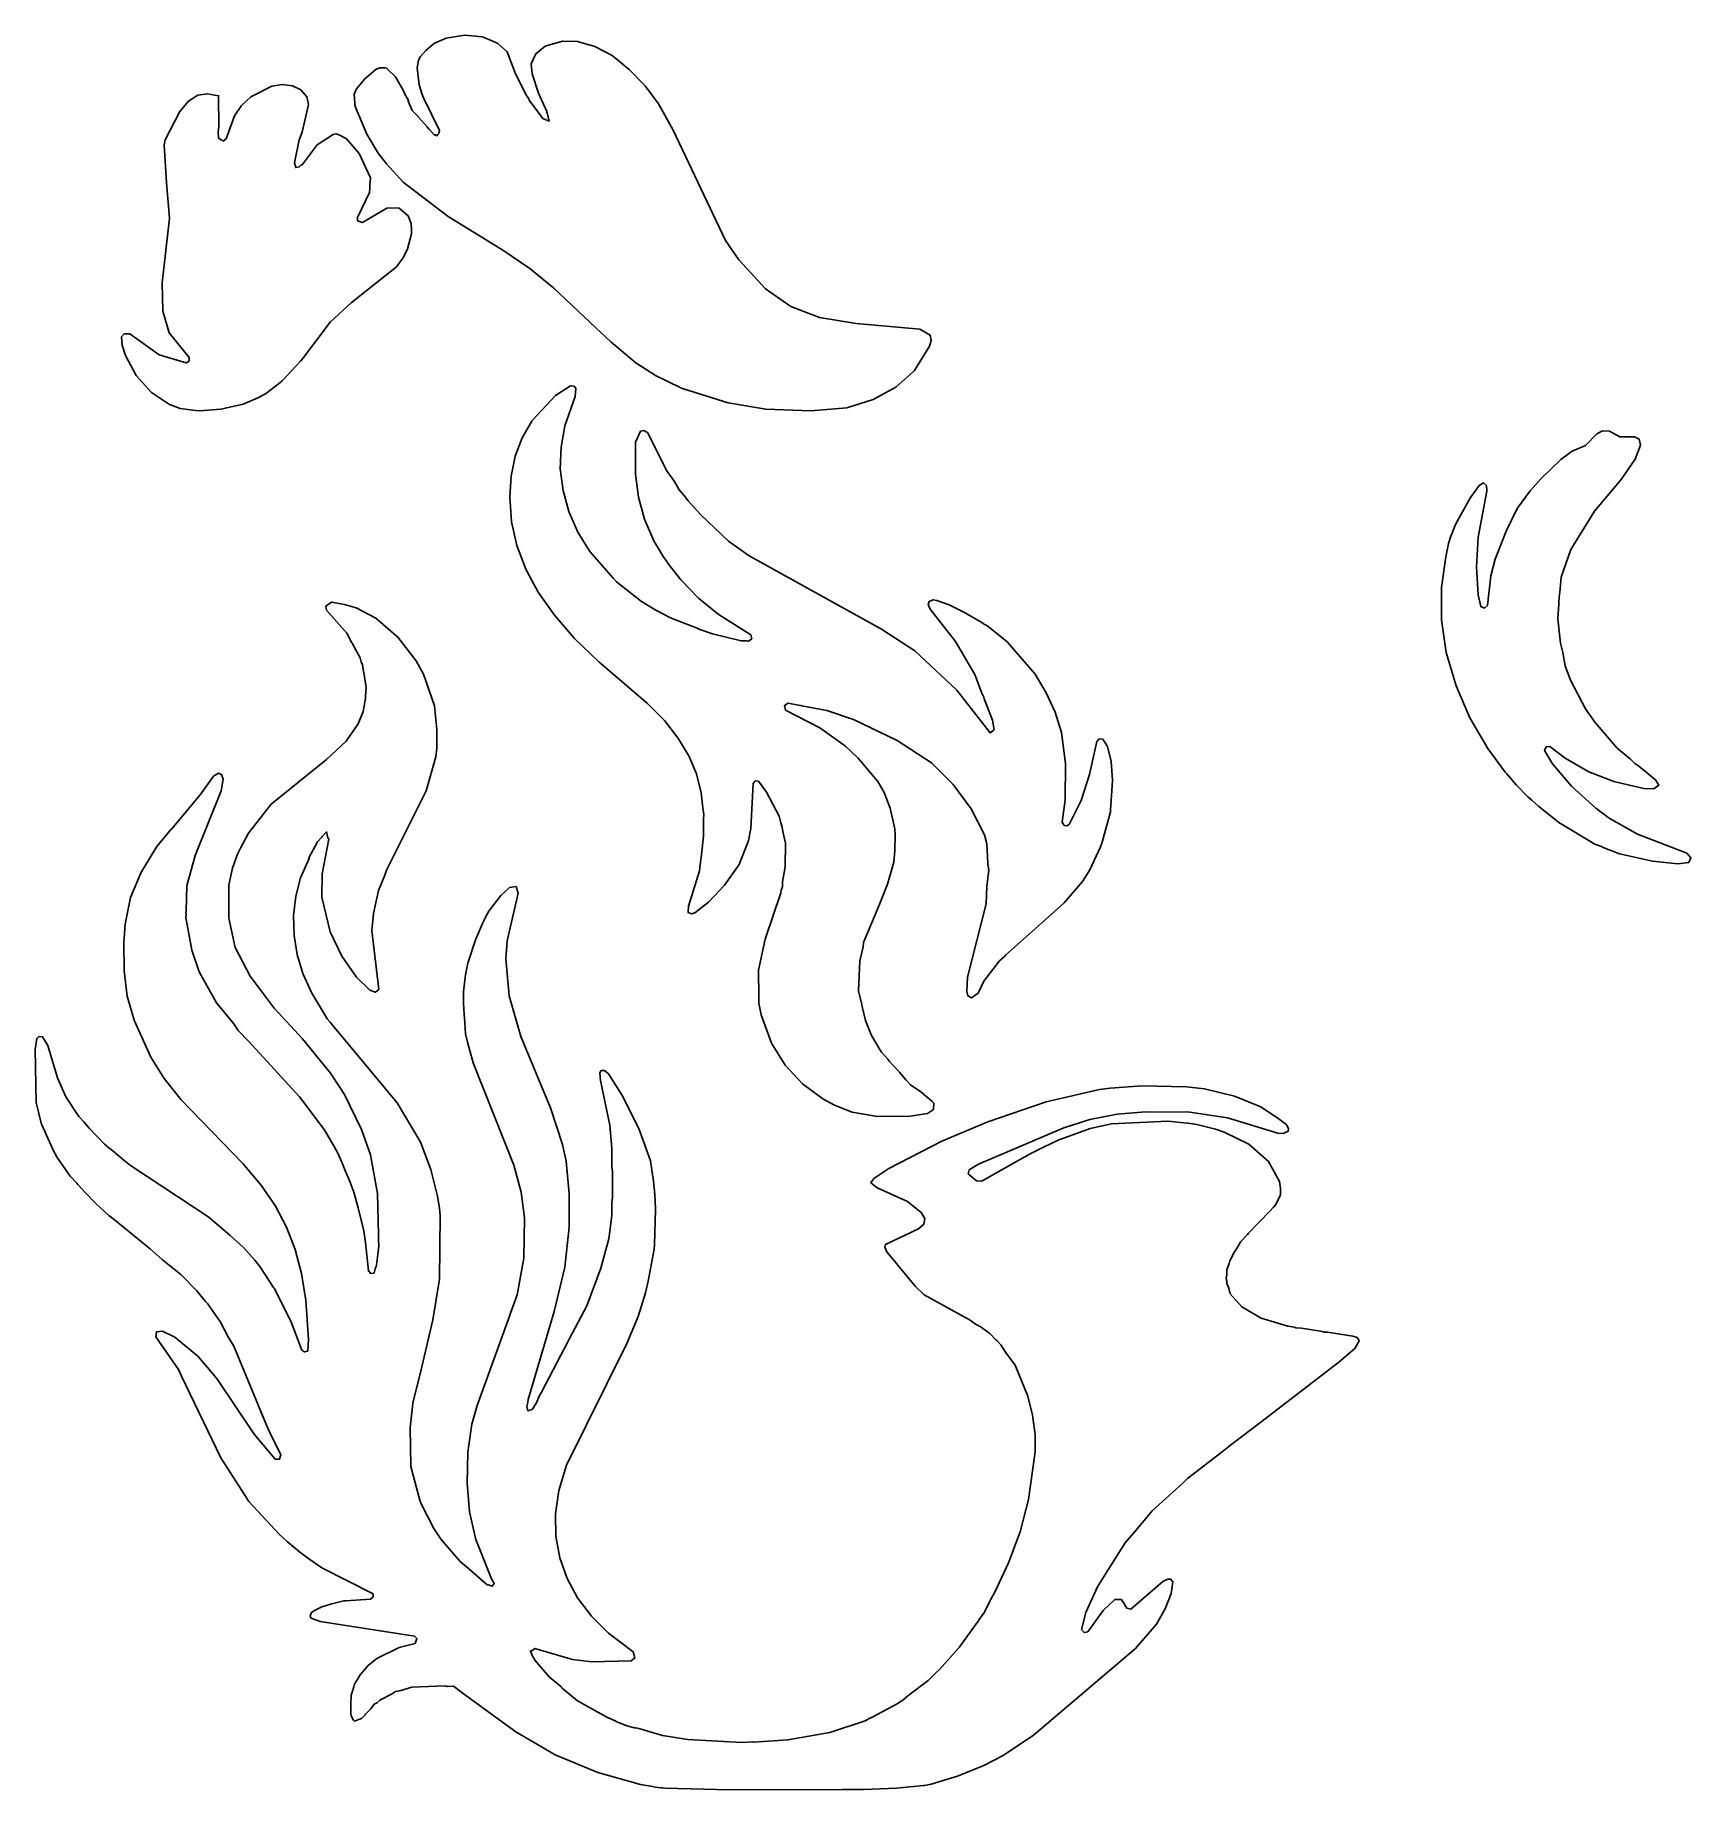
# Model space of a CAD drawing. Header units: millimetres. Extents: x 58 to 230, y 89 to 271.
import ezdxf

# ---------------------------------------------------------------- set-up
doc = ezdxf.new("R2010")
doc.units = ezdxf.units.MM
doc.layers.add('CUT', color=7, linetype='CONTINUOUS')

msp = doc.modelspace()

# ---------------------------------------------------------------- linework, layer by layer
at = {"layer": 'CUT'}
for points in [[(102.2431, 271.255), (104.0923, 271.0689), (105.23, 270.6049), (105.6769, 270.3819), (106.6479, 269.511), (107.5159, 267.2286), (108.6551, 264.9806), (108.9112, 264.6218), (108.9367, 264.494), (110.3558, 262.5918), (111.0201, 262.3201), (110.8087, 263.1655), (110.7425, 263.2803), (110.7523, 263.3154), (109.8863, 265.2092), (109.2485, 267.2436), (109.1256, 268.2662), (109.6186, 269.3235), (110.5958, 270.1169), (112.3834, 270.6198), (113.9436, 270.5845), (115.7376, 270.0844), (117.5502, 269.1177), (119.3353, 267.6758), (120.9857, 265.9664), (122.2751, 264.2494), (122.2835, 264.2346), (122.3618, 264.0958), (122.4952, 263.8595), (123.9044, 261.3635), (129.3103, 249.909), (130.6971, 247.888), (133.4868, 244.8898), (136.1131, 243.0502), (139.0824, 241.9269), (142.9156, 241.2738), (149.5105, 240.6825), (150.5762, 240.0771), (150.6917, 239.5378), (150.5199, 238.917), (148.9551, 236.4052), (148.8231, 236.2542), (147.0274, 234.6851), (144.6628, 233.39), (141.9276, 232.5213), (138.1902, 232.2187), (133.5122, 232.4023), (129.5927, 233.0418), (124.9541, 234.4993), (124.9325, 234.5085), (124.9276, 234.5106), (124.8635, 234.5379), (124.6939, 234.6104), (122.0684, 235.8939), (120.4893, 236.8881), (120.0626, 237.1756), (117.4081, 239.3965), (115.8485, 240.8277), (111.4931, 244.9451), (109.0013, 246.9875), (106.1901, 248.9229), (100.5103, 252.3978), (95.8525, 255.9666), (94.1197, 257.8668), (93.2569, 259.0023), (92.0575, 260.9782), (90.9631, 263.6085), (90.8348, 263.9684), (90.8148, 264.1659), (90.7617, 265.1016), (91.0017, 265.6854), (91.8577, 266.703), (93.0131, 267.6764), (93.4326, 267.843), (93.9382, 267.841), (94.1255, 267.808), (94.1394, 267.8015), (94.1414, 267.8006), (94.1425, 267.8001), (94.1534, 267.795), (95.0549, 266.9121), (95.8478, 265.5156), (95.9662, 265.1825), (96.4004, 264.4422), (96.3762, 264.4034), (96.7687, 263.4372), (97.3977, 262.7861), (97.4182, 262.75), (98.3302, 261.7183), (98.5179, 261.4815), (98.5456, 261.4746), (99.0562, 260.897), (99.2134, 260.9063), (99.3352, 260.7802), (99.4472, 260.9203), (99.4605, 260.9211), (99.4722, 260.9514), (99.5767, 261.0821), (99.5466, 261.1443), (99.6179, 261.3293), (97.9913, 264.6605), (97.8841, 264.9155), (97.847, 265.004), (97.8195, 265.0694), (97.7733, 265.1791), (97.4955, 266.0748), (97.3144, 267.8584), (97.4429, 268.6564), (97.6387, 269.0328), (98.2009, 269.6561), (98.9671, 270.3097), (99.0244, 270.3458), (99.0284, 270.3483), (99.172, 270.4387), (99.2584, 270.4931), (100.2969, 270.9514)], [(78.3341, 262.8693), (79.0665, 263.9346), (80.0037, 264.8403), (82.1898, 265.9336), (83.2874, 266.1218), (84.3385, 265.9895), (85.2107, 265.5661), (85.8397, 264.8502), (86.0177, 264.045), (85.3475, 261.1657), (85.0536, 260.3575), (84.5705, 257.9722), (84.6913, 257.4891), (85.0536, 257.5495), (85.2421, 257.7589), (85.3656, 257.791), (86.8941, 259.8677), (88.5679, 260.9206), (88.893, 260.9872), (89.2705, 260.8722), (89.945, 260.4687), (91.2779, 258.946), (92.437, 256.4205), (92.3892, 255.6483), (92.3684, 255.3136), (92.3675, 255.299), (92.3433, 254.9074), (91.1104, 252.3047), (91.1167, 251.9718), (91.6036, 251.7807), (94.1534, 253.2548), (94.1547, 253.2551), (95.1883, 253.2946), (95.435, 253.2561), (96.3535, 252.4637), (96.6824, 251.687), (96.6829, 251.6705), (96.6859, 251.5862), (96.7017, 251.1378), (96.7204, 250.606), (96.3064, 249.0379), (95.8601, 248.1151), (95.1209, 247.1523), (94.3339, 246.5026), (90.4326, 243.4313), (88.2707, 241.4178), (85.3853, 237.6217), (85.1844, 237.3643), (83.3502, 235.4171), (83.2725, 235.3437), (83.2173, 235.2916), (83.2023, 235.2775), (83.1657, 235.243), (81.5401, 233.9961), (80.6896, 233.5469), (79.2194, 232.92), (76.9152, 232.3743), (74.7004, 232.2244), (74.2575, 232.2645), (72.6697, 232.463), (71.5626, 232.8868), (69.7131, 234.1303), (68.1124, 235.8897), (67.007, 237.9578), (66.6432, 239.0531), (66.5932, 239.9058), (66.8497, 240.2089), (67.4428, 240.1993), (70.4935, 238.0417), (73.2876, 237.188), (73.6004, 237.3791), (73.616, 237.7454), (71.5525, 240.3336), (70.8642, 242.5672), (70.8057, 245.5002), (71.5579, 252.2224), (71.2489, 255.9115), (71.0151, 259.8428), (71.1047, 260.3596), (72.6366, 263.3334), (73.5293, 264.4066), (74.5014, 265.0212), (75.5333, 265.1566), (76.6631, 264.9551), (76.7053, 261.7325), (76.628, 261.2207), (76.658, 260.5756), (76.9444, 260.3429), (76.9907, 260.3654), (77.1524, 260.2416), (77.4664, 260.4809)], [(121.273, 229.9261), (123.2101, 225.9968), (124.021, 224.8669), (124.5265, 223.9894), (125.1822, 223.249), (125.426, 222.9093), (126.7618, 221.3916), (129.6469, 218.6846), (131.7737, 217.1357), (145.5434, 209.5132), (149.0012, 207.2693), (153.3501, 203.1972), (156.8126, 198.7535), (157.252, 199.0774), (157.048, 200.0792), (156.1997, 202.2794), (156.1467, 202.456), (155.9693, 202.877), (155.2171, 204.8279), (153.2184, 208.2607), (150.5878, 211.6187), (150.3958, 212.086), (150.4776, 212.4141), (150.9153, 212.5889), (151.2894, 212.4945), (152.5484, 212.055), (154.1635, 211.2748), (155.8748, 210.2433), (156.3168, 209.9769), (156.3994, 209.9271), (156.5001, 209.8664), (156.7644, 209.692), (157.1692, 209.3624), (157.3813, 209.1897), (157.45, 209.1337), (157.479, 209.1101), (158.5829, 208.1996), (161.4813, 204.8483), (162.6437, 202.9265), (163.5619, 200.913), (164.2367, 198.8058), (164.6423, 195.5619), (164.6119, 191.7809), (164.3106, 189.4823), (164.5139, 189.1424), (164.8067, 189.1099), (165.0584, 189.3169), (166.2638, 191.7226), (167.1538, 194.4203), (167.9018, 197.8656), (168.1549, 198.1399), (168.5093, 198.1055), (169.0052, 197.3301), (169.3827, 195.7823), (169.5327, 193.8016), (169.3273, 190.7085), (169.3205, 190.6633), (169.3178, 190.6447), (169.3145, 190.6228), (169.3059, 190.5643), (168.4454, 187.3884), (168.2698, 186.9066), (167.1594, 184.514), (166.4031, 183.3173), (164.5115, 181.0935), (162.1598, 178.984), (158.4063, 175.6515), (158.2932, 175.5158), (157.7839, 175.059), (156.1501, 172.9626), (155.562, 171.7211), (154.8694, 171.2064), (154.5123, 171.4332), (154.389, 171.8879), (154.4711, 173.3585), (156.4037, 181.003), (156.4804, 182.8004), (156.6738, 184.5214), (156.5795, 185.1237), (156.5838, 185.2248), (156.4686, 187.2253), (156.2362, 188.1426), (154.8587, 190.8702), (152.9891, 193.3926), (150.7246, 195.6298), (147.1561, 197.9723), (142.6303, 200.1314), (139.8396, 201.0631), (137.2428, 201.5596), (137.1665, 201.5799), (136.9221, 201.6209), (135.8495, 201.826), (135.4471, 201.6017), (135.5696, 201.1265), (139.1325, 199.2649), (141.7796, 197.3584), (143.0783, 196.1679), (145.1493, 193.6845), (145.8104, 192.5435), (146.4462, 190.9411), (146.9218, 188.7733), (146.9226, 188.7457), (146.9248, 188.6725), (146.925, 188.6648), (146.9267, 188.6081), (146.9383, 188.2129), (146.9395, 188.1728), (146.9117, 186.481), (146.8272, 185.3055), (146.1488, 183.0144), (145.3013, 180.8531), (143.6772, 176.9824), (143.6321, 176.5197), (143.2901, 175.0617), (143.1452, 171.941), (143.4782, 170.5168), (143.4789, 170.4711), (143.5218, 170.3301), (143.8654, 168.8605), (144.4956, 167.3093), (145.5122, 165.6254), (146.2298, 164.8151), (146.3452, 164.6429), (147.3668, 163.5309), (147.3917, 163.5028), (148.0767, 162.697), (148.1802, 162.6123), (148.559, 162.1845), (149.6144, 161.4387), (150.7624, 160.4993), (150.9631, 160.2853), (150.9321, 159.6112), (150.3157, 159.1946), (148.5126, 158.9099), (145.1083, 158.8806), (142.47, 159.3355), (140.6559, 160.0696), (139.4291, 160.7305), (137.3099, 162.2731), (135.5387, 164.2334), (134.1219, 166.5244), (133.0163, 169.46), (132.7897, 170.6546), (132.7894, 170.7), (132.7883, 170.8708), (132.7852, 171.3209), (132.7662, 174.1094), (133.4603, 177.3098), (135.065, 182.1309), (135.1125, 182.4021), (135.2445, 182.7656), (135.2632, 183.2626), (135.5408, 184.8475), (135.5706, 187.2835), (135.2739, 188.5192), (135.2179, 188.9614), (135.0594, 189.4126), (134.8951, 190.0966), (133.5812, 192.5766), (132.7467, 193.7455), (132.4142, 193.7519), (132.1979, 193.4994), (131.9664, 188.8068), (131.7064, 187.5766), (131.6364, 187.3551), (130.7843, 185.1734), (130.7768, 185.1605), (130.7438, 185.1032), (130.7404, 185.0973), (130.7302, 185.0796), (129.2193, 182.9137), (127.5484, 181.1485), (126.1567, 180.0702), (125.7869, 179.9542), (125.447, 180.0993), (125.4897, 180.7543), (126.6387, 184.4173), (126.7766, 185.6161), (126.8123, 185.7667), (126.8326, 186.1029), (127.0545, 188.0313), (127.0545, 189.7767), (127.0847, 190.2766), (126.9841, 190.9663), (126.8093, 192.5312), (126.309, 194.4984), (125.518, 196.3762), (124.3899, 198.2387), (122.984, 200.0289), (121.2226, 201.7886), (116.153, 206.1352), (113.657, 208.571), (111.5631, 210.9664), (109.8532, 213.3807), (109.1785, 214.6401), (108.5762, 215.7731), (107.642, 218.2359), (107.099, 220.6831), (106.9158, 223.2648), (107.0671, 225.4415), (107.4935, 227.4898), (108.1968, 229.4226), (109.1922, 231.1475), (109.2013, 231.1587), (109.2063, 231.1647), (109.2229, 231.1851), (109.2643, 231.2359), (111.6563, 233.8093), (113.2149, 234.7997), (113.6097, 234.7641), (113.7868, 234.5422), (113.7021, 233.7168), (112.6373, 230.6526), (112.2547, 228.4252), (112.1678, 226.1882), (112.4708, 223.9305), (113.0613, 221.7496), (113.9978, 219.6104), (115.2259, 217.5819), (116.9757, 215.6099), (117.6708, 214.814), (117.7096, 214.7828), (118.0016, 214.4537), (120.6047, 212.4128), (122.095, 211.4997), (123.6263, 210.6909), (126.5516, 209.578), (126.5698, 209.5417), (127.9889, 209.0284), (130.9479, 208.3038), (131.4773, 208.3268), (131.7026, 208.2723), (132.0579, 208.5256), (131.9551, 208.9496), (128.571, 211.0782), (126.5349, 212.755), (124.7069, 214.6104), (123.5155, 216.1257), (123.4599, 216.2046), (123.3353, 216.3817), (123.1477, 216.6481), (122.9272, 216.9614), (121.8679, 218.7218), (120.9166, 220.952), (120.2726, 223.2398), (119.962, 225.6289), (119.9893, 228.9676), (120.4953, 230.1082), (120.8488, 230.1869)], [(221.1655, 230.0928), (222.2438, 229.5238), (223.7625, 229.5256), (224.2348, 229.2628), (224.3875, 228.6573), (223.815, 227.1766), (222.3636, 225.0904), (219.6068, 221.7863), (217.122, 217.799), (216.1464, 214.9446), (215.981, 213.3502), (215.9466, 213.1966), (215.9225, 212.786), (215.8807, 212.3835), (215.8834, 212.122), (215.7941, 210.6018), (216.0602, 208.0702), (216.3127, 207.115), (216.5446, 205.7165), (217.1089, 204.2352), (218.6674, 201.244), (219.6529, 199.8125), (221.9389, 197.1703), (223.3438, 196.0098), (223.7926, 195.5845), (224.201, 195.3016), (225.9167, 193.8844), (226.2851, 193.3185), (225.77, 192.9423), (224.7304, 192.9667), (221.5968, 193.6984), (219.0037, 194.7187), (216.5614, 196.1359), (214.9647, 197.3224), (214.5634, 197.288), (214.4071, 196.9167), (215.2474, 195.5511), (217.2048, 193.2087), (219.7327, 190.9212), (221.1174, 189.8998), (224.0476, 188.2423), (229.1914, 186.2563), (229.6104, 185.7782), (229.3918, 185.2862), (228.2408, 185.147), (225.6174, 185.4194), (222.1964, 186.1935), (220.5107, 186.8543), (220.4428, 186.8809), (220.3828, 186.9045), (219.8264, 187.1225), (219.6443, 187.1968), (215.8973, 189.4327), (215.8693, 189.455), (215.8593, 189.463), (213.8194, 191.0962), (213.4901, 191.3905), (213.1086, 191.7315), (213.0868, 191.751), (212.6743, 192.1196), (211.4751, 193.3627), (210.4452, 194.5162), (210.3132, 194.6781), (208.5039, 197.1196), (206.649, 200.3076), (205.2168, 203.6517), (204.1995, 207.1078), (203.7979, 209.7583), (203.7123, 210.5035), (203.6868, 210.8993), (203.6879, 213.746), (203.6926, 213.8633), (204.1426, 217.0367), (204.4443, 218.4428), (204.6832, 219.1833), (204.835, 219.5627), (204.8559, 219.6149), (205.1038, 220.2347), (205.2055, 220.4891), (206.7132, 223.2194), (207.6216, 224.4612), (208.0634, 224.727), (208.378, 224.4425), (208.4205, 223.881), (207.5189, 219.0751), (207.3367, 215.9579), (207.5135, 213.0936), (207.7735, 211.8956), (208.1583, 211.7138), (208.4797, 211.9927), (208.8276, 215.0677), (209.2863, 216.8053), (210.4058, 219.7092), (211.575, 222.0732), (212.9177, 223.9158), (213.2321, 224.2632), (214.0194, 225.1332), (214.0645, 225.1831), (216.089, 227.1617), (217.292, 228.0233), (218.66, 228.617), (219.8414, 229.8305), (220.4377, 230.1401)], [(69.5875, 145.1232), (65.8516, 148.1441), (65.2811, 148.6151), (63.9136, 149.8347), (62.8579, 150.9744), (62.0542, 151.8422), (61.9488, 151.9559), (61.2628, 152.6965), (59.9057, 154.6292), (59.8972, 154.6441), (59.8623, 154.7052), (59.8573, 154.7141), (59.6893, 155.0082), (59.5551, 155.2432), (58.3009, 158.0161), (58.299, 158.0216), (58.2986, 158.0228), (58.295, 158.0333), (58.2853, 158.0614), (57.7067, 160.3327), (57.6099, 165.8974), (57.7918, 166.988), (57.9903, 167.1961), (58.3736, 167.1819), (58.9476, 166.2669), (59.9455, 162.914), (60.819, 160.9274), (62.1624, 158.9026), (62.6884, 158.3455), (63.2191, 157.6713), (64.8023, 156.0278), (65.1512, 155.7371), (65.1698, 155.7173), (65.4957, 155.45), (66.5679, 154.5564), (66.6576, 154.4968), (67.5231, 153.7867), (75.6453, 148.4413), (77.8652, 146.5408), (79.2472, 145.2936), (80.42, 143.9557), (80.9506, 143.2901), (82.3857, 141.1108), (82.4328, 141.0367), (84.1605, 137.6102), (85.3261, 134.6219), (85.6013, 134.4308), (85.9231, 134.5242), (86.0219, 135.7041), (85.7221, 139.8136), (85.2739, 142.5711), (84.618, 145.0824), (83.7232, 147.3861), (82.5356, 149.6387), (81.0409, 151.7883), (79.1812, 154.0063), (72.7834, 160.6165), (71.0005, 162.8526), (69.6293, 165.0439), (67.8923, 168.9084), (67.1883, 171.4113), (66.8486, 174.0296), (66.8183, 176.9311), (66.9732, 178.8758), (67.5342, 181.656), (68.6757, 184.3468), (68.6847, 184.3648), (68.6899, 184.3752), (68.6911, 184.3776), (68.6916, 184.3785), (70.2621, 186.95), (71.7539, 188.7342), (71.7685, 188.7383), (71.9376, 188.9539), (74.7463, 192.3132), (76.1427, 194.2536), (76.6436, 194.5584), (76.9831, 194.4405), (77.1407, 193.9583), (76.945, 192.7351), (74.2326, 186.0163), (73.3684, 182.8699), (73.2966, 180.2437), (73.2783, 180.0299), (73.2889, 179.9613), (73.2778, 179.5576), (73.8772, 176.1596), (74.6562, 173.9201), (76.4491, 170.6987), (78.2525, 168.5049), (78.713, 167.8142), (79.8212, 166.6732), (85.0658, 160.9458), (85.4161, 160.4934), (87.637, 157.5233), (88.6538, 155.8595), (89.0723, 155.0653), (89.4649, 154.1374), (89.6395, 153.7247), (89.6478, 153.7051), (90.3159, 152.1261), (90.7299, 151.0435), (91.1701, 149.4065), (91.722, 147.1502), (91.7819, 146.7853), (91.7832, 146.7775), (91.8652, 146.2779), (91.9457, 145.7875), (92.2347, 142.8496), (92.4805, 142.572), (92.8474, 142.6261), (92.9818, 143.2303), (93.0549, 143.2668), (93.141, 143.9459), (93.1465, 143.9707), (93.1485, 144.0047), (93.3267, 145.4106), (93.2674, 146.0857), (93.298, 146.6207), (93.1793, 150.905), (92.4334, 154.9127), (91.5046, 157.523), (89.7392, 161.1757), (88.2917, 163.3789), (85.3858, 166.9435), (82.4431, 170.1604), (79.9485, 173.4796), (78.4066, 176.4415), (77.718, 179.4972), (77.748, 182.9116), (78.078, 184.5506), (78.1051, 184.657), (78.1144, 184.6935), (78.1254, 184.7365), (78.1442, 184.8104), (78.6275, 186.1644), (78.7366, 186.3735), (79.0188, 186.9145), (79.2208, 187.3017), (79.7667, 188.348), (82.1447, 191.3481), (87.8863, 196.0017), (89.9242, 197.891), (91.162, 199.7072), (91.6737, 200.9669), (91.9384, 202.3179), (91.9423, 202.5027), (91.9977, 203.4979), (91.967, 203.6849), (91.968, 203.7314), (91.9262, 203.9329), (91.6151, 205.8256), (91.47, 206.1353), (91.3865, 206.5384), (90.6538, 207.8778), (90.5678, 208.0614), (90.5277, 208.1084), (89.9799, 209.1097), (87.8928, 211.4872), (87.8274, 211.9337), (88.3827, 212.3161), (89.7426, 212.0892), (90.9585, 211.7609), (93.0042, 210.6623), (95.2744, 208.7053), (97.2043, 206.2311), (97.9641, 204.8383), (99.0928, 201.5506), (99.1474, 201.1787), (99.3298, 199.1174), (99.3323, 197.1586), (99.2431, 196.2769), (98.2247, 192.7208), (94.4797, 185.2611), (94.3246, 184.8877), (94.1006, 184.4739), (93.9386, 183.9583), (93.2807, 182.3744), (92.7531, 179.9694), (92.6013, 178.2074), (93.308, 172.0907), (92.9561, 171.803), (92.3829, 172.0077), (90.9996, 173.3774), (89.4852, 175.5413), (88.2633, 178.084), (87.3818, 181.673), (87.3802, 181.6966), (87.4138, 184.0969), (88.1234, 187.709), (88.024, 187.8586), (87.8918, 188.4666), (87.4709, 188.0049), (87.4289, 187.9914), (87.3573, 187.8803), (86.9558, 187.44), (86.05, 185.7794), (86.0901, 185.7126), (85.1857, 183.6931), (84.693, 181.7802), (84.4519, 179.7902), (84.5122, 177.7122), (84.8425, 175.7184), (85.4246, 173.7396), (86.3387, 171.6959), (87.0969, 170.501), (87.137, 170.3807), (87.9522, 169.0521), (88.2199, 168.7311), (88.2507, 168.6826), (88.5414, 168.3456), (95.2289, 160.3262), (97.6074, 156.2972), (97.7068, 156.0542), (98.7182, 153.3897), (99.4102, 150.5994), (99.617, 149.3403), (99.6952, 148.5982), (99.6052, 141.9911), (98.9378, 137.7647), (97.7828, 132.8737), (96.8577, 129.0874), (96.8293, 128.7465), (96.5548, 126.5648), (96.6427, 122.5185), (97.6216, 118.8771), (97.6921, 118.7386), (97.7047, 118.6289), (99.0333, 116.0926), (99.7881, 114.9453), (101.7809, 112.6506), (102.8839, 111.7136), (104.5551, 110.2276), (104.6582, 110.2408), (105.1022, 110.0841), (105.3135, 110.3558), (105.0227, 110.8466), (103.3957, 114.933), (102.7233, 117.8289), (102.4921, 120.7919), (102.5581, 124.0201), (102.9926, 126.9337), (103.5144, 128.8708), (106.699, 137.6425), (106.8957, 138.1397), (106.9885, 138.4399), (107.6807, 140.3465), (108.393, 144.1736), (108.4558, 148.3449), (108.0956, 151.0222), (107.3467, 153.835), (103.1251, 164.4722), (102.5225, 166.6134), (102.3336, 167.485), (102.2078, 169.1332), (102.1824, 169.4655), (102.1311, 170.1374), (102.0968, 170.5865), (102.1134, 171.9442), (102.1282, 172.1327), (102.1303, 172.1601), (102.1305, 172.1622), (102.1305, 172.1624), (102.3104, 173.6156), (102.5572, 174.812), (103.3426, 177.2594), (104.095, 178.9447), (104.0984, 178.9524), (104.1886, 179.1545), (104.4239, 179.6815), (104.7296, 180.2373), (105.9821, 181.8534), (106.8887, 182.68), (107.5708, 182.7847), (107.7877, 182.1048), (106.6374, 177.1289), (106.491, 175.2739), (106.8531, 171.4271), (108.0725, 167.2057), (111.1525, 159.7747), (112.3958, 155.9871), (112.769, 154.2461), (113.1019, 150.8435), (113.1011, 147.3857), (112.6445, 143.2241), (111.5253, 138.6256), (108.813, 129.4973), (108.7798, 129.1652), (108.6952, 128.7739), (108.7858, 128.321), (109.2387, 128.4418), (109.6916, 129.1362), (109.9669, 129.835), (110.2022, 130.2336), (112.2153, 134.079), (112.9201, 135.398), (113.0908, 135.7515), (114.9075, 139.2217), (116.3743, 143.1445), (117.211, 146.1905), (117.5138, 148.5988), (117.5138, 149.9492), (117.5732, 150.4834), (117.6032, 153.2062), (117.5138, 153.5826), (117.5138, 155.5981), (117.3029, 157.9779), (116.3356, 162.6445), (116.2772, 163.4283), (116.4186, 163.6821), (116.7497, 163.6583), (117.1683, 163.3179), (118.5726, 161.1491), (120.3328, 157.6276), (121.5226, 154.294), (121.8481, 152.1546), (121.9211, 151.4222), (121.9371, 151.2613), (121.9667, 150.9644), (121.9781, 150.8495), (122.0496, 149.341), (122.0496, 149.3408), (122.0495, 149.3364), (122.046, 149.2145), (121.9406, 145.5415), (121.9153, 145.1029), (121.2832, 141.779), (121.0284, 140.5786), (120.2703, 138.1099), (119.0892, 135.2946), (112.8208, 122.6704), (112.0157, 120.0274), (111.684, 117.6194), (111.7141, 115.2681), (112.1302, 113.0369), (112.8744, 110.8944), (113.9613, 108.8941), (115.4063, 106.9624), (117.1768, 105.2199), (119.736, 103.2651), (119.9171, 102.6292), (119.5345, 102.3231), (115.3879, 102.2356), (115.1883, 102.2509), (113.4414, 102.4841), (109.5178, 103.6065), (109.2253, 103.3811), (109.0575, 103.3811), (109.0956, 103.2812), (109.0746, 103.265), (109.167, 103.0937), (109.2991, 102.7471), (109.456, 102.5577), (109.5376, 102.4063), (111.0088, 100.6704), (112.2103, 99.6491), (112.4056, 99.4516), (112.5818, 99.3333), (113.9583, 98.1632), (114.5924, 97.8255), (116.9984, 96.4668), (117.7869, 96.124), (118.0959, 95.9594), (118.3159, 95.894), (119.0818, 95.561), (120.0178, 95.3496), (120.0281, 95.3738), (120.339, 95.2924), (122.791, 94.5632), (125.4043, 94.141), (131.02, 93.8394), (132.1807, 93.9302), (132.2462, 93.8702), (135.809, 94.1117), (140.1569, 94.8967), (143.8405, 96.1045), (144.3996, 96.3993), (144.4281, 96.4091), (144.6206, 96.5158), (147.1618, 97.8557), (147.5179, 98.1219), (147.7563, 98.2541), (148.2762, 98.6889), (150.3925, 100.2712), (151.2001, 101.1342), (151.5569, 101.4326), (152.9482, 103.0023), (153.4723, 103.5623), (153.589, 103.7252), (153.6823, 103.8304), (155.5785, 106.4673), (155.6761, 106.638), (156.2199, 107.3969), (156.8237, 108.6046), (156.8381, 108.6686), (157.2646, 109.4138), (158.7358, 112.5037), (159.9191, 115.7502), (160.788, 119.083), (161.5042, 124.0365), (161.5072, 125.8657), (161.2041, 127.8704), (160.723, 129.8182), (159.4294, 133.0547), (158.4246, 134.3863), (157.9372, 135.1517), (157.5347, 135.5656), (157.4815, 135.6361), (157.4219, 135.6816), (156.7772, 136.3448), (155.7673, 137.0546), (155.2901, 137.3103), (154.7415, 137.7294), (149.981, 140.3628), (149.037, 141.2454), (146.081, 144.8432), (145.8675, 145.3214), (145.9633, 145.5946), (149.39, 147.23), (149.9178, 147.6993), (150.0286, 148.3074), (149.6481, 148.9062), (148.2157, 150.0514), (145.0801, 151.4707), (144.4171, 152.0055), (144.7192, 152.4384), (146.2768, 153.4755), (151.8114, 156.3184), (156.5732, 158.32), (162.6439, 160.404), (168.1886, 161.7079), (169.2973, 161.8518), (172.5775, 162.0757), (177.2239, 161.9874), (179.0996, 161.7727), (182.2057, 161.0132), (184.7737, 159.9768), (184.9408, 159.9041), (186.8518, 158.6174), (187.5358, 158.094), (187.6276, 157.9916), (187.8208, 157.6035), (187.7793, 157.3509), (187.2542, 157.1296), (186.6962, 157.1633), (181.4864, 158.7602), (177.5639, 159.3305), (172.963, 159.3921), (169.9971, 159.1234), (167.1893, 158.5795), (164.4691, 157.7115), (155.6009, 153.9544), (154.6496, 153.3461), (154.5195, 152.9344), (155.4074, 152.1945), (155.9273, 152.1674), (156.5084, 152.4946), (156.5132, 152.4951), (156.8448, 152.6841), (160.9885, 155.0172), (162.5016, 155.7656), (162.9549, 155.9898), (163.2423, 156.1319), (163.4597, 156.2395), (163.8902, 156.4398), (167.2053, 157.6269), (169.4303, 158.1157), (175.2594, 158.3915), (176.9228, 158.2426), (177.3329, 158.1916), (177.3531, 158.1891), (178.0689, 158.1003), (178.2762, 158.0745), (180.2417, 157.559), (181.117, 157.265), (183.6801, 156.0185), (185.7428, 154.2283), (186.876, 152.1406), (186.982, 151.4111), (186.982, 151.3511), (186.9821, 151.2926), (186.9822, 151.2346), (186.9827, 150.7803), (186.9134, 150.5637), (186.4454, 149.7074), (186.255, 149.4594), (185.8735, 149.0603), (183.6315, 146.739), (183.5419, 146.6208), (182.8422, 145.8888), (182.4124, 145.1303), (182.1156, 144.7387), (181.9255, 144.2711), (181.7202, 143.9088), (181.6544, 143.6045), (181.3933, 142.9624), (181.4029, 142.4406), (181.3257, 142.0836), (181.4156, 141.7475), (181.4196, 141.529), (181.5997, 141.0587), (181.6938, 140.7067), (181.7032, 140.6098), (181.7225, 140.5994), (181.7601, 140.4589), (182.9456, 139.1045), (184.9685, 137.9522), (187.727, 137.0962), (188.4406, 136.9883), (188.5842, 136.9485), (189.1443, 136.8818), (191.3509, 136.5479), (191.4256, 136.4733), (191.8443, 136.4733), (194.5033, 136.071), (194.9374, 135.9124), (195.1359, 135.5914), (194.6873, 134.7895), (193.0295, 133.3756), (184.8144, 127.0403), (181.7982, 124.7408), (181.1023, 124.1776), (177.3333, 121.2711), (176.8648, 120.8397), (173.6352, 117.9322), (172.1115, 116.0914), (170.8438, 114.5982), (169.4222, 112.3304), (168.9676, 111.6487), (168.8493, 111.4165), (167.9645, 110.0051), (166.7673, 107.3363), (166.3179, 105.5784), (166.5679, 105.2625), (166.9639, 105.337), (168.5543, 107.5557), (169.764, 108.6958), (170.4521, 108.697), (171.0203, 107.8001), (171.441, 107.7086), (174.7635, 110.5602), (175.2718, 110.8278), (175.5675, 110.817), (175.7814, 110.5323), (175.6167, 109.3113), (174.9814, 107.7362), (174.1137, 106.1292), (171.9227, 103.6113), (161.2795, 94.5878), (158.0893, 92.4589), (157.2957, 92.0317), (156.1566, 91.4624), (153.4101, 90.359), (152.3782, 90.0229), (150.692, 89.5297), (150.0033, 89.3874), (149.8902, 89.3702), (147.0993, 89.1034), (143.7591, 88.9644), (143.387, 88.9614), (143.0968, 88.9591), (142.7279, 88.9562), (141.4526, 88.9459), (129.7054, 88.9201), (123.075, 89.0907), (122.7613, 89.1279), (122.6519, 89.1408), (122.0009, 89.218), (121.9661, 89.2222), (120.5033, 89.4716), (116.072, 90.7177), (111.6398, 92.5713), (107.5424, 94.9405), (101.9876, 99.0151), (101.9443, 99.041), (101.0639, 99.6897), (100.4562, 99.6599), (100.2104, 99.7271), (96.7423, 99.5848), (95.4925, 99.2133), (95.0357, 99.1282), (94.6286, 98.8793), (93.4302, 98.2434), (93.1831, 97.9956), (93.1132, 97.9529), (92.8386, 97.8132), (92.4917, 97.3462), (91.9459, 96.7886), (91.9015, 96.7104), (91.5288, 96.3366), (90.7861, 96.069), (90.6723, 96.1734), (90.5236, 96.4714), (90.466, 96.587), (90.4615, 96.5959), (90.4586, 96.6018), (90.4018, 96.8277), (90.4201, 98.1021), (90.4263, 98.5292), (90.4286, 98.6927), (90.4298, 98.7716), (90.4298, 98.7731), (90.6012, 99.2951), (90.6438, 99.4247), (90.7058, 99.6135), (90.8042, 99.9134), (91.374, 100.8749), (91.9877, 101.6156), (92.2134, 101.8498), (92.2208, 101.8574), (93.1096, 102.5715), (95.4134, 103.723), (97.0943, 104.1442), (97.2799, 104.669), (97.0149, 104.8776), (87.224, 106.4048), (86.2815, 106.7501), (86.188, 106.9607), (86.1948, 106.9997), (86.198, 107.0185), (86.1994, 107.0263), (86.2076, 107.0735), (86.3322, 107.3704), (86.636, 107.5672), (87.3943, 107.9543), (88.4476, 108.2649), (89.6861, 108.5572), (89.7129, 108.5608), (89.8996, 108.5827), (92.4652, 108.7556), (92.7196, 108.9752), (92.7244, 109.2759), (87.4045, 112.0104), (86.0433, 112.9425), (85.0688, 113.6404), (83.8119, 114.688), (82.9554, 115.4754), (79.8251, 118.9026), (79.7184, 119.0354), (79.7141, 119.0407), (79.7138, 119.0411), (79.695, 119.0646), (76.9193, 123.4083), (72.8279, 131.8936), (72.4956, 132.5884), (70.1354, 136.0107), (70.2133, 136.5115), (70.8499, 136.5862), (72.1343, 135.9665), (74.5269, 133.9938), (76.1186, 132.1125), (76.5606, 131.5804), (80.3678, 125.8705), (82.5398, 123.2728), (83.0025, 123.2854), (83.1263, 123.7315), (81.9535, 126.1276), (81.8288, 126.4203), (81.7656, 126.5687), (81.4871, 127.2224), (80.5586, 129.4019), (78.26, 135.0362), (77.7146, 135.9374), (76.8601, 137.5296), (76.0552, 138.6794), (75.8671, 138.9903), (75.656, 139.2497), (75.544, 139.4096), (75.3163, 139.6671), (74.4065, 140.7852), (72.7333, 142.4574), (70.829, 144.0094)]]:
    msp.add_lwpolyline(points, close=True, dxfattribs=at)

doc.saveas('drawing.dxf')
